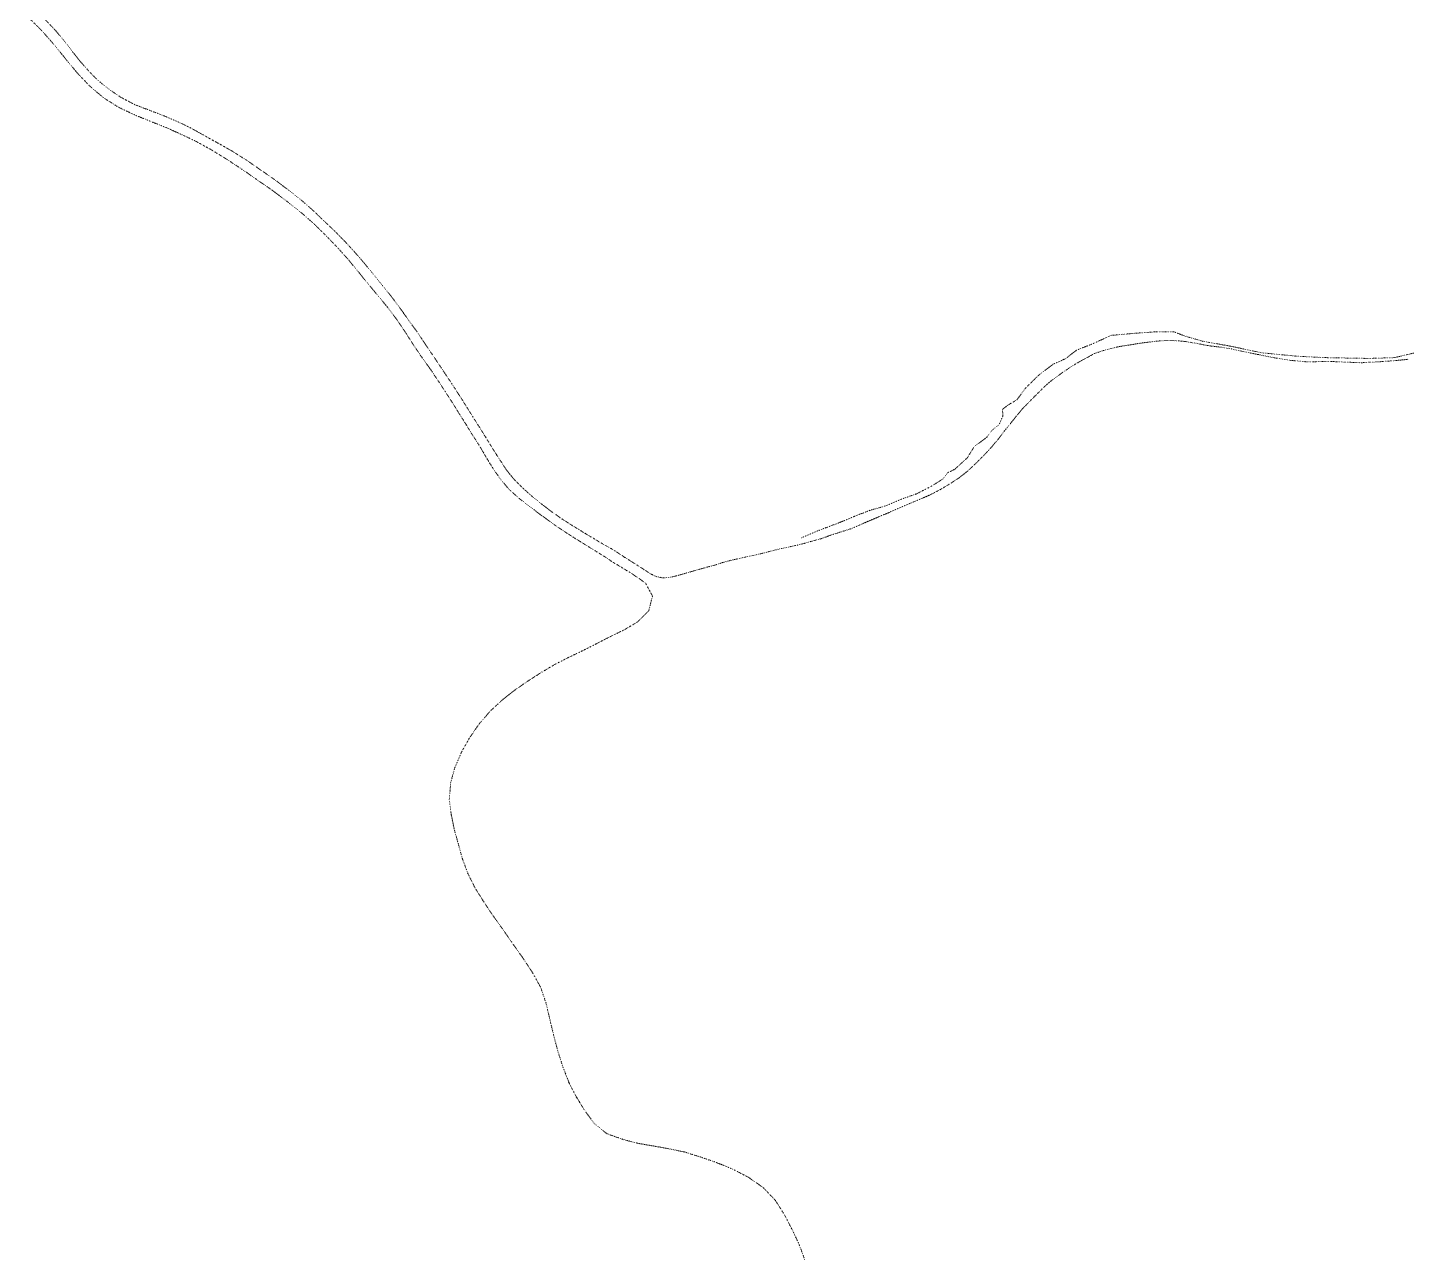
# Model space of a CAD drawing. Extents: x 682410 to 689460, y 7661803 to 7669124.
# Drawn here: x 683429 to 683999, y 7664263 to 7664771 of the extents above; entities that cross this region are included whole.
import ezdxf

# ---------------------------------------------------------------- set-up
doc = ezdxf.new("R2010")
doc.units = 0
doc.header["$MEASUREMENT"] = 0
doc.linetypes.add('DOT', pattern=[0.25, 0, -0.25])
doc.layers.add('02 TOE_Line', color=1, linetype='DOT', lineweight=20)
doc.layers.add('1_Line', color=1, linetype='DOT', lineweight=20)

msp = doc.modelspace()

# ---------------------------------------------------------------- linework, layer by layer
at = {"layer": '02 TOE_Line'}
msp.add_polyline3d([(683749.95, 7664262.19, 4137.55), (683747.72, 7664268.24, 4137.98), (683745.11, 7664273.9, 4138.41), (683741.74, 7664280.38, 4138.89), (683737.88, 7664286.56, 4139.14), (683732.87, 7664291.8, 4139.25), (683726.85, 7664296.04, 4139.25), (683720.28, 7664299.46, 4139.37), (683713.53, 7664302.2, 4139.43), (683706.78, 7664304.53, 4139.49), (683700.22, 7664306.59, 4139.52), (683693.67, 7664307.92, 4139.51), (683687.22, 7664309.08, 4139.47), (683680.81, 7664310.18, 4139.42), (683674.88, 7664311.77, 4139.48), (683668.25, 7664314.12, 4139.48), (683663, 7664318.4, 4139.58), (683658.92, 7664324.03, 4139.66), (683655.7, 7664329.27, 4139.72), (683652.64, 7664335.12, 4139.87), (683650.01, 7664341.98, 4140.08), (683648.15, 7664347.83, 4140.24), (683646.56, 7664353.75, 4140.37), (683644.81, 7664361.02, 4140.47), (683643.16, 7664368.02, 4140.56), (683640.9, 7664374.65, 4140.72), (683637.37, 7664380.98, 4140.96), (683633.26, 7664387.19, 4141.07), (683628.96, 7664393.29, 4141.15), (683624.72, 7664399.35, 4141.26), (683620.62, 7664405.08, 4141.34), (683616.99, 7664410.6, 4141.53), (683613.75, 7664415.81, 4141.68), (683610.93, 7664421.48, 4141.93), (683608.52, 7664427.97, 4142.37), (683606.87, 7664434.03, 4142.98), (683605.21, 7664439.92, 4143.61), (683604.03, 7664445.84, 4144.25), (683603.2, 7664452.12, 4144.83), (683603.76, 7664459.03, 4145.43), (683605.42, 7664465.26, 4145.87), (683608.08, 7664471.47, 4146.28), (683611.46, 7664477.5, 4146.74), (683615.48, 7664483.34, 4147.21), (683620.15, 7664488.77, 4147.81), (683625.35, 7664493.54, 4148.44), (683630.74, 7664497.73, 4149.12), (683636.09, 7664501.42, 4149.86), (683641.46, 7664504.84, 4150.53), (683646.92, 7664508.04, 4151.3), (683652.29, 7664510.8, 4152.04), (683658.43, 7664513.74, 4152.91), (683664.21, 7664516.67, 4153.71), (683669.87, 7664519.59, 4154.41), (683675.38, 7664522.26, 4155.1), (683680.91, 7664525.54, 4155.73), (683685.59, 7664530.17, 4156.34), (683687.12, 7664536.26, 4157.17), (683684.28, 7664541.58, 4157.63), (683680.96, 7664543.88, 4157.92), (683677.88, 7664545.97, 4157.92), (683674.56, 7664547.94, 4157.79), (683670.92, 7664550.14, 4157.69), (683666.96, 7664552.77, 4157.64), (683662.42, 7664555.55, 4157.6), (683657.25, 7664558.77, 4157.63), (683651.72, 7664562.26, 4157.8), (683646.57, 7664565.7, 4157.92), (683641.54, 7664569.36, 4158.07), (683636.63, 7664573.05, 4158.15), (683632.06, 7664576.57, 4158.12), (683627.99, 7664580.22, 4157.99), (683624.37, 7664584.47, 4157.77), (683621.16, 7664589.12, 4157.51), (683618.31, 7664593.75, 4157.08), (683615.68, 7664598.29, 4156.73), (683612.85, 7664602.7, 4156.27), (683610.11, 7664607.12, 4155.87), (683607.29, 7664611.63, 4155.41), (683604.42, 7664616.2, 4154.95), (683601.46, 7664620.83, 4154.5), (683598.37, 7664625.54, 4153.97), (683595.2, 7664630.27, 4153.59), (683591.8, 7664634.96, 4153.12), (683588.49, 7664639.88, 4152.61), (683585.21, 7664644.98, 4152.15), (683581.69, 7664650.26, 4151.75), (683577.85, 7664655.38, 4151.4), (683573.83, 7664660.24, 4150.97), (683569.8, 7664665.06, 4150.56), (683565.77, 7664670.04, 4150.12), (683561.62, 7664675.11, 4149.82), (683557.27, 7664679.97, 4149.49), (683552.61, 7664684.81, 4149.09), (683547.53, 7664689.82, 4148.75), (683541.94, 7664694.76, 4148.49), (683536, 7664699.44, 4148.25), (683529.93, 7664704, 4148.12), (683523.67, 7664708.3, 4148.02), (683517.45, 7664712.67, 4147.97), (683511.21, 7664716.75, 4147.87), (683505, 7664720.58, 4147.86), (683498.86, 7664723.96, 4147.76), (683492.64, 7664726.95, 4147.59), (683486.41, 7664729.73, 4147.44), (683479.97, 7664732.3, 4147.3), (683473.3, 7664735.01, 4147.26), (683466.62, 7664738.19, 4147.16), (683460.29, 7664742.18, 4147.16), (683454.68, 7664746.95, 4147.22), (683449.58, 7664752.33, 4147.26), (683444.68, 7664758.23, 4147.4), (683439.74, 7664764.34, 4147.59), (683434.49, 7664770.27, 4147.8), (683429.02, 7664775.64, 4148.2)], dxfattribs=at)
at = {"layer": '1_Line'}
for points in [[(683999.04, 7664634.06, 4177.2), (683996.91, 7664633.81, 4176.91), (683994.55, 7664633.61, 4176.56), (683991.95, 7664633.38, 4176.18), (683989.14, 7664633.18, 4175.7), (683986.22, 7664632.96, 4175.19), (683983.17, 7664632.88, 4174.63), (683979.95, 7664632.64, 4174.06), (683976.61, 7664632.78, 4173.38), (683973.07, 7664632.9, 4172.83), (683968.9, 7664633.09, 4172.39), (683963.56, 7664633.12, 4171.96), (683957.32, 7664633.02, 4171.49), (683950.54, 7664633.64, 4171), (683943.38, 7664634.79, 4170.62), (683937.02, 7664636.09, 4170.47), (683932.21, 7664637.04, 4170.42), (683928.45, 7664637.86, 4170.36), (683926.25, 7664638.33, 4170.34), (683924.52, 7664638.65, 4170.32), (683922.44, 7664638.99, 4170.25), (683920.23, 7664639.25, 4170.17), (683917.87, 7664639.54, 4170.07), (683915.32, 7664639.94, 4169.89), (683912.67, 7664640.5, 4169.77), (683909.67, 7664641.01, 4169.54), (683906.96, 7664641.45, 4169.27), (683904.37, 7664641.67, 4169.06), (683901.9, 7664641.83, 4168.84), (683899.77, 7664641.86, 4168.66), (683897.52, 7664641.72, 4168.38), (683895.12, 7664641.55, 4168.08), (683892.56, 7664641.2, 4167.82), (683890.13, 7664640.92, 4167.55), (683887.45, 7664640.53, 4167.24), (683884.7, 7664640.06, 4166.94), (683882, 7664639.69, 4166.57), (683879.06, 7664639.14, 4166.19), (683876.04, 7664638.39, 4165.82), (683872.81, 7664637.53, 4165.48), (683869.6, 7664636.41, 4165.22), (683866.57, 7664634.74, 4164.96), (683863.47, 7664633.08, 4164.69), (683860.38, 7664631.22, 4164.38), (683857.47, 7664629.28, 4164.06), (683854.58, 7664627.27, 4163.75), (683851.72, 7664625.13, 4163.48), (683849.26, 7664623.03, 4163.33), (683847.14, 7664620.92, 4163.2), (683844.98, 7664618.74, 4162.95), (683842.61, 7664616.36, 4162.7), (683839.98, 7664613.68, 4162.4), (683837.45, 7664610.64, 4162.11), (683834.93, 7664607.43, 4161.78), (683832.32, 7664604.26, 4161.43), (683829.83, 7664600.97, 4161.21), (683827.08, 7664597.72, 4160.79), (683824.08, 7664594.46, 4160.32), (683820.76, 7664591.15, 4159.82), (683817.43, 7664588.04, 4159.26), (683813.77, 7664585.12, 4158.63), (683809.96, 7664582.6, 4157.99), (683806.49, 7664580.55, 4157.4), (683802.65, 7664578.46, 4156.7), (683798.32, 7664576.54, 4155.84), (683793.73, 7664574.66, 4154.99), (683788.91, 7664572.57, 4154.2), (683784.42, 7664570.59, 4153.64), (683780.43, 7664568.91, 4153.25), (683776.86, 7664567.4, 4153.03), (683774.19, 7664566.29, 4152.98), (683769.5, 7664564.17, 4152.94), (683763.03, 7664562.15, 4152.82), (683760.77, 7664561.46, 4152.8), (683758.74, 7664560.63, 4152.79), (683756.67, 7664559.92, 4152.77), (683754.54, 7664559.38, 4152.76), (683752.34, 7664558.72, 4152.76), (683749.85, 7664558.02, 4152.78), (683746.99, 7664557.31, 4152.76), (683743.96, 7664556.61, 4152.79), (683740.72, 7664555.97, 4152.83), (683737.55, 7664555.22, 4152.97), (683734.53, 7664554.41, 4153.2), (683731.56, 7664553.69, 4153.42), (683728.55, 7664552.97, 4153.66), (683725.44, 7664552.33, 4153.92), (683722.31, 7664551.65, 4154.2), (683719.22, 7664550.94, 4154.53), (683716.04, 7664550.04, 4154.89), (683712.83, 7664549.04, 4155.26), (683709.53, 7664548.14, 4155.61), (683706.23, 7664547.23, 4155.97), (683702.98, 7664546.3, 4156.38), (683699.85, 7664545.38, 4156.77), (683696.91, 7664544.57, 4157.1), (683694.07, 7664543.9, 4157.43), (683691.28, 7664543.77, 4157.63), (683688.67, 7664544.28, 4157.77), (683686.36, 7664545.4, 4157.86), (683683.99, 7664546.94, 4157.91), (683681.33, 7664548.66, 4157.96), (683678.33, 7664550.55, 4157.94), (683675.25, 7664552.51, 4157.9), (683672.63, 7664554.25, 4157.87), (683671.51, 7664554.95, 4157.87), (683670.47, 7664555.6, 4157.87), (683669.04, 7664556.43, 4157.84), (683667.21, 7664557.41, 4157.82), (683659.55, 7664561.97, 4157.81), (683656.32, 7664563.97, 4157.88), (683653.03, 7664566, 4158), (683649.57, 7664568.22, 4158.14), (683645.96, 7664570.74, 4158.24), (683642.11, 7664573.65, 4158.31), (683637.93, 7664576.96, 4158.27), (683633.84, 7664580.59, 4158.16), (683629.93, 7664584.47, 4158.02), (683626.6, 7664588.64, 4157.81), (683623.76, 7664593.01, 4157.51), (683620.93, 7664597.42, 4157.19), (683618.22, 7664601.89, 4156.8), (683615.46, 7664606.3, 4156.36), (683612.7, 7664610.64, 4155.86), (683609.91, 7664615.12, 4155.36), (683607.03, 7664619.67, 4154.91), (683604.02, 7664624.31, 4154.52), (683600.93, 7664628.93, 4154.15), (683597.84, 7664633.59, 4153.74), (683594.81, 7664638.06, 4153.36), (683593.1, 7664640.58, 4153.2), (683591.82, 7664642.53, 4152.97), (683590.27, 7664644.83, 4152.75), (683588.45, 7664647.38, 4152.53), (683586.43, 7664650.19, 4152.32), (683584.22, 7664653.28, 4152.08), (683581.84, 7664656.53, 4151.8), (683579.02, 7664660.29, 4151.53), (683575.59, 7664664.53, 4151.22), (683571.94, 7664669.09, 4150.82), (683568.14, 7664673.7, 4150.41), (683564.25, 7664678.24, 4149.98), (683560.14, 7664682.67, 4149.67), (683555.89, 7664687.02, 4149.43), (683551.37, 7664691.3, 4149.16), (683546.76, 7664695.71, 4148.88), (683541.8, 7664700.06, 4148.63), (683536.53, 7664704.2, 4148.43), (683530.99, 7664708.32, 4148.31), (683525.23, 7664712.34, 4148.23), (683519.41, 7664716.36, 4148.16), (683513.37, 7664720.16, 4148.11), (683507.19, 7664723.65, 4148.08), (683501.48, 7664726.81, 4148.01), (683496.75, 7664729.44, 4147.95), (683491.81, 7664731.88, 4147.82), (683486.22, 7664734.32, 4147.62), (683479.98, 7664736.72, 4147.4), (683473.44, 7664739.22, 4147.28), (683467.36, 7664742.4, 4147.24), (683462.9, 7664745.47, 4147.22), (683459.79, 7664747.91, 4147.19), (683456.94, 7664750.41, 4147.19), (683454.07, 7664753.41, 4147.19), (683450.99, 7664756.89, 4147.32), (683447.77, 7664760.89, 4147.49), (683444.38, 7664765.36, 4147.71), (683440.5, 7664769.97, 4147.95), (683436.18, 7664774.53, 4148.14)], [(683748.55, 7664560.31, 4152.21), (683755.82, 7664563.37, 4151.79), (683763.87, 7664566.4, 4151.81), (683770.39, 7664569.15, 4152.13), (683777.1, 7664571.71, 4152.61), (683783.44, 7664573.51, 4153.23), (683789.98, 7664576.3, 4153.96), (683796.17, 7664578.47, 4155.02), (683802.11, 7664581.51, 4156.25), (683807.08, 7664584.62, 4157.14), (683809.1, 7664587.25, 4157.26), (683811.93, 7664588.59, 4157.76), (683817.16, 7664593.39, 4158.61), (683819.94, 7664597.9, 4158.68), (683825.34, 7664601.97, 4159.62), (683827.4, 7664604.76, 4159.76), (683830.24, 7664607.1, 4160.34), (683831.84, 7664610.55, 4160.3), (683831.69, 7664613.39, 4159.82), (683833.68, 7664614.97, 4160.13), (683837.62, 7664617.32, 4160.91), (683841.07, 7664622.05, 4161.18), (683846.92, 7664627.77, 4161.63), (683852.58, 7664632.04, 4162.16), (683857.54, 7664634.23, 4162.96), (683862.29, 7664637.84, 4163.22), (683869.11, 7664640.56, 4163.95), (683876.52, 7664643.94, 4164.67), (683886.37, 7664644.81, 4165.9), (683894.3, 7664645.36, 4167.01), (683902.51, 7664645.43, 4168.13), (683906.74, 7664643.75, 4169.32), (683914.45, 7664641.5, 4169.95), (683925.57, 7664639.54, 4170.26), (683938.8, 7664636.74, 4170.43), (683953.25, 7664635.35, 4171.14), (683964.57, 7664634.76, 4172.03), (683975.99, 7664634.55, 4173.14), (683983.35, 7664634.42, 4174.71), (683993.65, 7664634.76, 4176.49), (684001.51, 7664636.63, 4177.59)]]:
    msp.add_polyline3d(points, dxfattribs=at)

doc.saveas('drawing.dxf')
